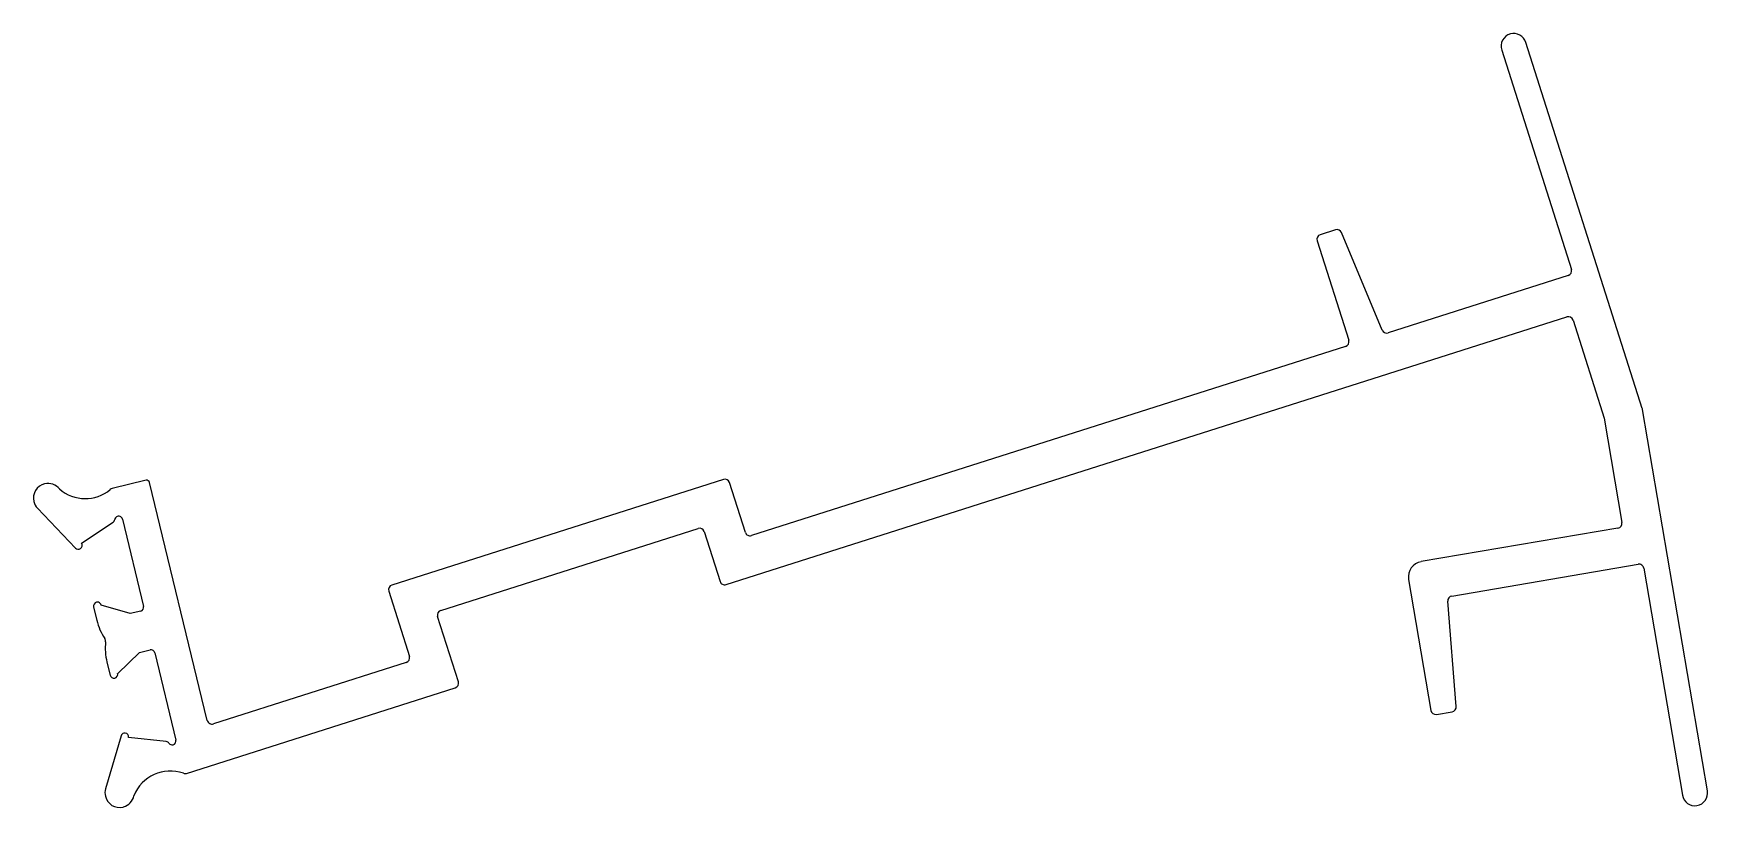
# Model space of a CAD drawing. Extents: x -42.1 to 43.8, y 3.1 to 42.8.
import ezdxf

# ---------------------------------------------------------------- set-up
doc = ezdxf.new("R2010")
doc.units = 0
doc.layers.get('0').update_dxf_attribs({"linetype": 'CONTINUOUS'})

msp = doc.modelspace()

# ---------------------------------------------------------------- linework, layer by layer
for p, q in [((40.416, 23.582), (34.443, 42.36)), ((33.204, 41.966), (36.781, 30.721)), ((24.677, 32.748), (23.895, 32.499)), ((23.733, 32.185), (25.354, 27.087)), ((27.068, 27.609), (24.984, 32.606)), ((36.619, 30.407), (27.375, 27.467)), ((-6.588, 14.566), (36.548, 28.286)), ((36.867, 28.121), (38.467, 23.09)), ((25.192, 26.773), (-5.288, 17.078)), ((43.756, 3.987), (40.424, 23.547)), ((38.467, 23.09), (39.376, 17.751)), ((-36.349, 19.908), (-38.088, 19.486)), ((-33.21, 7.604), (-36.168, 19.797)), ((-6.727, 19.952), (-23.739, 14.541)), ((-5.602, 17.24), (-6.413, 19.789)), ((-41.919, 18.481), (-39.971, 16.438)), ((-39.66, 16.686), (-38.044, 17.761)), ((-37.564, 17.917), (-36.479, 13.446)), ((-21.226, 13.241), (-8.027, 17.44)), ((-7.713, 17.277), (-6.902, 14.728)), ((39.168, 17.458), (29.071, 15.739)), ((30.642, 13.977), (40.205, 15.606)), ((28.427, 14.83), (29.57, 8.114)), ((40.493, 15.401), (42.474, 3.769)), ((-23.901, 14.227), (-22.838, 10.885)), ((-39.044, 13.414), (-38.881, 12.741)), ((-37.171, 13.073), (-38.656, 13.509)), ((-36.627, 13.205), (-37.171, 13.073)), ((-20.326, 9.585), (-21.389, 12.927)), ((30.875, 8.314), (30.435, 13.711)), ((-36.688, 11.081), (-36.143, 11.213)), ((-38.359, 10.592), (-38.196, 9.919)), ((-37.807, 10.013), (-36.688, 11.081)), ((-35.902, 11.065), (-34.817, 6.595)), ((-23, 10.571), (-32.883, 7.428)), ((-34.274, 4.886), (-20.488, 9.271)), ((29.859, 7.91), (30.668, 8.048)), ((-37.635, 6.807), (-38.43, 4.098)), ((-35.315, 6.513), (-37.244, 6.728))]:
    msp.add_line(p, q)
for centre, radius, start, end in [((33.824, 42.163), 0.65, 105.64424, 197.64424), ((33.824, 42.163), 0.65, 17.64424, 105.64424), ((24.753, 32.51), 0.25, 22.64425, 107.64424), ((23.971, 32.261), 0.25, 107.64424, 197.64424), ((36.543, 30.645), 0.25, 287.64424, 17.64424), ((27.299, 27.705), 0.25, 202.64425, 287.64424), ((36.625, 28.044), 0.254, 17.64424, 107.64424), ((25.116, 27.011), 0.25, 287.64424, 17.64424), ((40.174, 23.505), 0.254, 9.66472, 17.64424), ((-36.314, 19.762), 0.15, 13.63772, 103.63772), ((-6.652, 19.714), 0.25, 17.64424, 107.64424), ((-41.377, 18.998), 0.75, 103.63772, 193.63772), ((-41.377, 18.998), 0.75, 38.61271, 103.63772), ((-39.472, 20.97), 2, 228.75017, 309.83481), ((-38.028, 19.239), 0.254, 103.63772, 129.83481), ((-41.377, 18.998), 0.75, 193.63772, 223.63771), ((-37.758, 17.87), 0.2, 13.63772, 123.63773), ((-38.157, 17.931), 0.203, 303.63773, 351.29056), ((-37.758, 17.87), 0.2, 123.63773, 171.29056), ((-7.951, 17.202), 0.25, 17.64424, 107.64424), ((-5.364, 17.316), 0.25, 197.64424, 287.64424), ((39.126, 17.709), 0.254, 279.66472, 9.66472), ((-39.827, 16.576), 0.2, 223.63771, 303.63773), ((-39.827, 16.576), 0.2, 303.63773, 33.63768), ((29.203, 14.962), 0.787, 99.66472, 189.66472), ((40.247, 15.359), 0.25, 9.66472, 99.66472), ((-6.664, 14.804), 0.25, 197.64424, 287.64424), ((-23.663, 14.303), 0.25, 107.64424, 197.64424), ((30.684, 13.731), 0.25, 99.66472, 184.66472), ((-38.85, 13.462), 0.2, 103.63772, 193.63772), ((-38.85, 13.462), 0.2, 73.6377, 103.63772), ((-38.85, 13.462), 0.2, 13.63772, 73.6377), ((-36.674, 13.399), 0.2, 283.63772, 13.63772), ((-21.151, 13.003), 0.25, 107.64424, 197.64424), ((-35.965, 13.448), 3, 193.63772, 213.50469), ((-38.679, 11.652), 0.254, 353.77075, 33.50469), ((-35.444, 11.299), 3, 173.77075, 193.63772), ((-36.096, 11.018), 0.2, 13.63772, 103.63772), ((-23.076, 10.809), 0.25, 287.64424, 17.64424), ((-38.002, 9.966), 0.2, 193.63772, 283.63772), ((-38.002, 9.966), 0.2, 283.63772, 13.63772), ((-20.564, 9.509), 0.25, 287.64424, 17.64424), ((29.817, 8.156), 0.25, 189.66472, 279.66472), ((30.626, 8.294), 0.25, 279.66472, 4.66472), ((-37.443, 6.75), 0.2, 103.63772, 163.63772), ((-37.443, 6.75), 0.2, 83.63771, 103.63772), ((-37.443, 6.75), 0.2, 353.63776, 83.63771), ((-32.967, 7.663), 0.25, 193.63772, 289.64394), ((-35.338, 6.311), 0.203, 35.98488, 83.63771), ((-35.012, 6.548), 0.2, 215.98488, 283.63772), ((-35.012, 6.548), 0.2, 283.63772, 13.63772), ((-35.114, 3.007), 2, 70.23251, 158.52524), ((-34.351, 5.128), 0.254, 250.23251, 287.64424), ((-37.71, 3.887), 0.75, 163.63772, 193.63772), ((-37.71, 3.887), 0.75, 193.63772, 283.63772), ((-37.71, 3.887), 0.75, 285.63772, 348.66277), ((43.115, 3.878), 0.65, 189.66472, 279.66472), ((43.115, 3.878), 0.65, 279.66472, 9.66472), ((-37.71, 3.887), 0.75, 283.63772, 285.63772)]:
    msp.add_arc(centre, radius, start, end)

doc.saveas('drawing.dxf')
